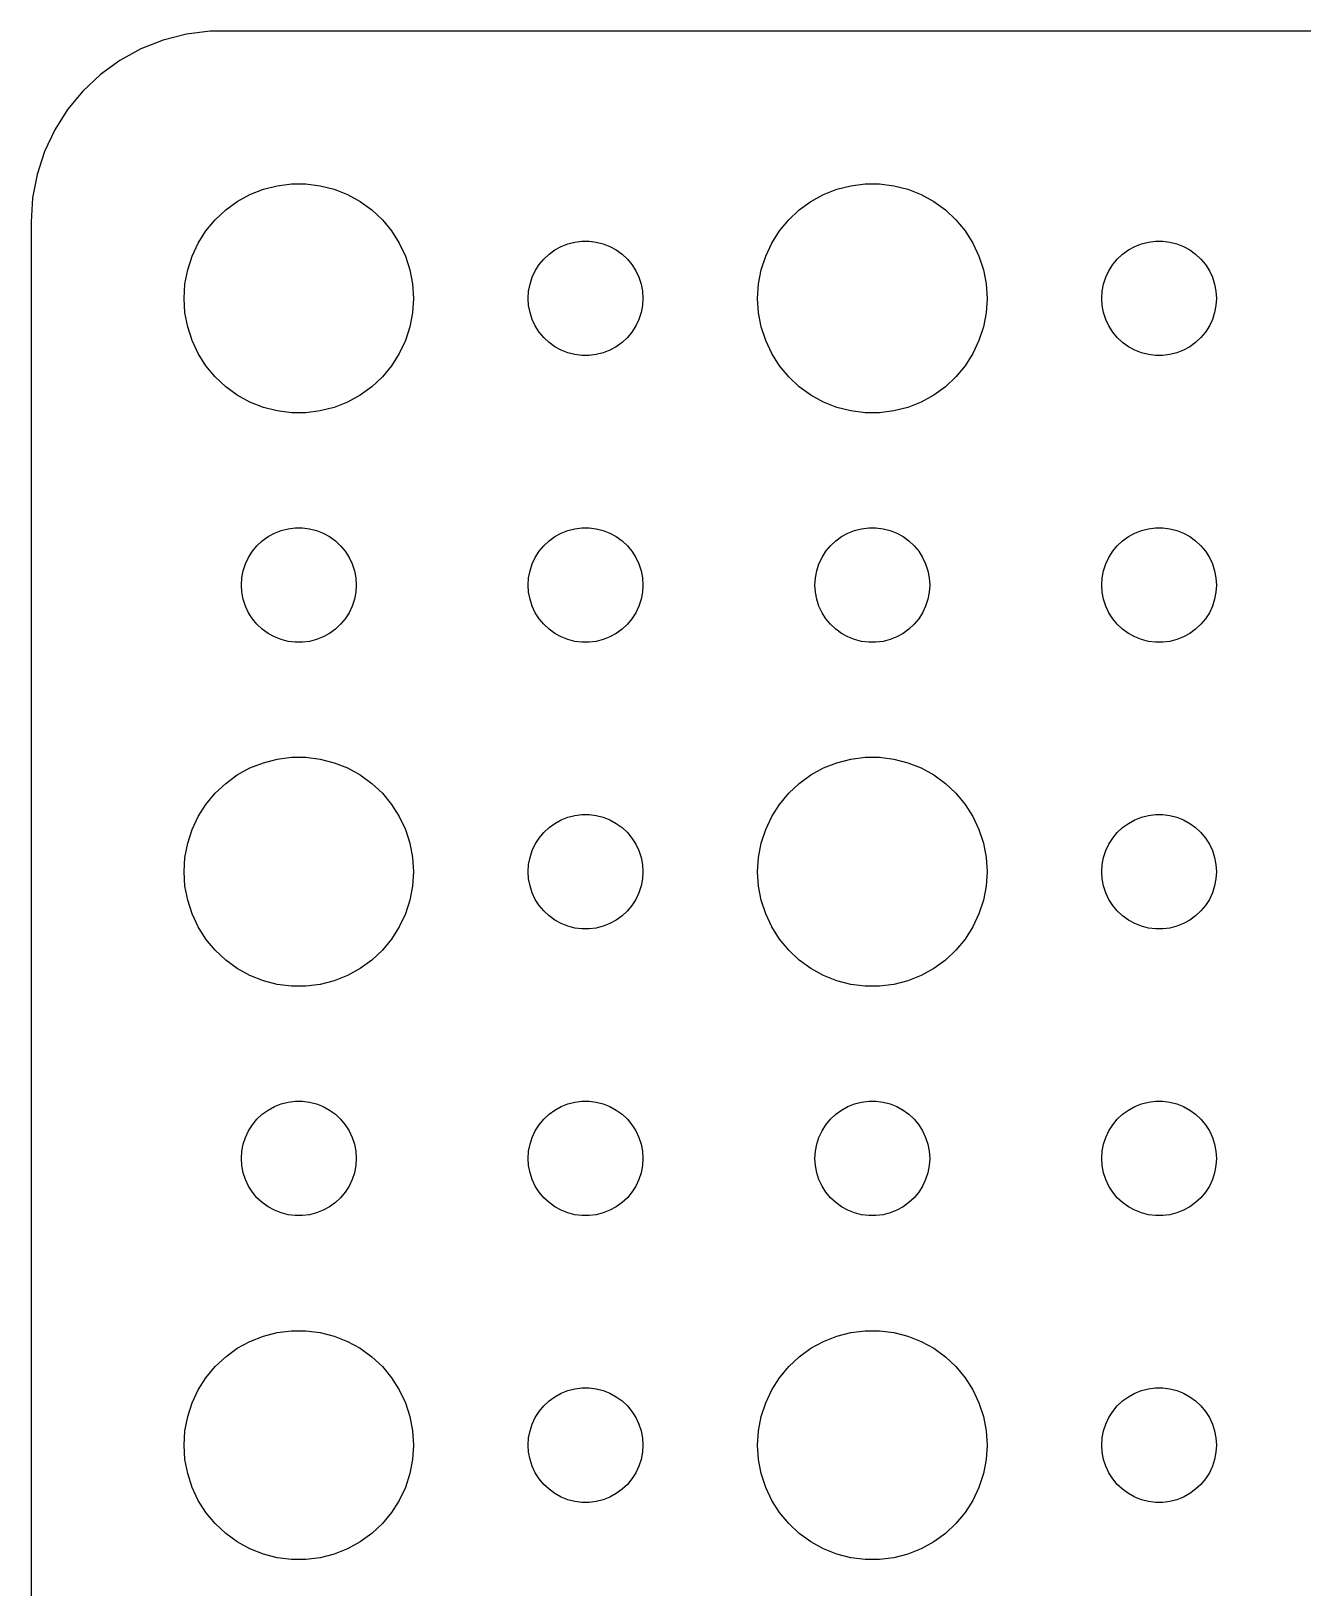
# Model space of a CAD drawing. Header units: metres. Extents: x -37 to 37, y 383 to 793.
# Drawn here: x -37 to -3.74, y 752.27 to 792.99 of the extents above; entities that cross this region are included whole.
import ezdxf

# ---------------------------------------------------------------- set-up
doc = ezdxf.new("R2010")
doc.units = ezdxf.units.M

msp = doc.modelspace()

# ---------------------------------------------------------------- linework, layer by layer
for p, q in [((-32.9369, 792.911), (-33.5451, 792.755)), ((-32.3139, 792.99), (-32.9369, 792.911)), ((32.3139, 792.99), (-32.3139, 792.99)), ((-34.1289, 792.524), (-34.6791, 792.222)), ((-33.5451, 792.755), (-34.1289, 792.524)), ((-34.6791, 792.222), (-35.1871, 791.853)), ((-35.1871, 791.853), (-35.6448, 791.423)), ((-35.6448, 791.423), (-36.0451, 790.939)), ((-36.0451, 790.939), (-36.3815, 790.409)), ((-36.3815, 790.409), (-36.6489, 789.841)), ((-36.6489, 789.841), (-36.8429, 789.243)), ((-36.8429, 789.243), (-36.9606, 788.627)), ((-31.2773, 788.714), (-30.927, 788.853)), ((-30.927, 788.853), (-30.5621, 788.947)), ((-30.5621, 788.947), (-30.1884, 788.994)), ((-30.1884, 788.994), (-29.8116, 788.994)), ((-29.8116, 788.994), (-29.4379, 788.947)), ((-29.4379, 788.947), (-29.0729, 788.853)), ((-29.0729, 788.853), (-28.7227, 788.714)), ((-16.2773, 788.714), (-15.927, 788.853)), ((-15.927, 788.853), (-15.5621, 788.947)), ((-15.5621, 788.947), (-15.1884, 788.994)), ((-15.1884, 788.994), (-14.8116, 788.994)), ((-14.8116, 788.994), (-14.4379, 788.947)), ((-14.4379, 788.947), (-14.0729, 788.853)), ((-14.0729, 788.853), (-13.7227, 788.714)), ((-36.9606, 788.627), (-37, 788)), ((-31.9123, 788.312), (-31.6075, 788.533)), ((-31.6075, 788.533), (-31.2773, 788.714)), ((-28.7227, 788.714), (-28.3925, 788.533)), ((-28.3925, 788.533), (-28.0877, 788.312)), ((-16.9123, 788.312), (-16.6075, 788.533)), ((-16.6075, 788.533), (-16.2773, 788.714)), ((-13.7227, 788.714), (-13.3925, 788.533)), ((-13.3925, 788.533), (-13.0877, 788.312)), ((-32.427, 787.763), (-32.1869, 788.054)), ((-32.1869, 788.054), (-31.9123, 788.312)), ((-28.0877, 788.312), (-27.8131, 788.054)), ((-27.8131, 788.054), (-27.5729, 787.763)), ((-17.427, 787.763), (-17.1869, 788.054)), ((-17.1869, 788.054), (-16.9123, 788.312)), ((-13.0877, 788.312), (-12.8131, 788.054)), ((-12.8131, 788.054), (-12.5729, 787.763)), ((-37, 788), (-37, 724)), ((-32.6289, 787.445), (-32.427, 787.763)), ((-27.5729, 787.763), (-27.3711, 787.445)), ((-17.6289, 787.445), (-17.427, 787.763)), ((-12.5729, 787.763), (-12.3711, 787.445)), ((-32.7893, 787.104), (-32.6289, 787.445)), ((-27.3711, 787.445), (-27.2107, 787.104)), ((-23.4561, 787.156), (-23.3037, 787.266)), ((-23.3037, 787.266), (-23.1387, 787.357)), ((-23.1387, 787.357), (-22.9635, 787.427)), ((-22.9635, 787.427), (-22.7811, 787.473)), ((-22.7811, 787.473), (-22.5942, 787.497)), ((-22.5942, 787.497), (-22.4058, 787.497)), ((-22.4058, 787.497), (-22.2189, 787.473)), ((-22.2189, 787.473), (-22.0365, 787.427)), ((-22.0365, 787.427), (-21.8613, 787.357)), ((-21.8613, 787.357), (-21.6963, 787.266)), ((-21.6963, 787.266), (-21.5439, 787.156)), ((-17.7893, 787.104), (-17.6289, 787.445)), ((-12.3711, 787.445), (-12.2107, 787.104)), ((-8.45613, 787.156), (-8.30373, 787.266)), ((-8.30373, 787.266), (-8.13866, 787.357)), ((-8.13866, 787.357), (-7.96352, 787.427)), ((-7.96352, 787.427), (-7.78107, 787.473)), ((-7.78107, 787.473), (-7.59418, 787.497)), ((-7.59418, 787.497), (-7.40581, 787.497)), ((-7.40581, 787.497), (-7.21892, 787.473)), ((-7.21892, 787.473), (-7.03647, 787.427)), ((-7.03647, 787.427), (-6.86133, 787.357)), ((-6.86133, 787.357), (-6.69626, 787.266)), ((-6.69626, 787.266), (-6.54385, 787.156)), ((-32.9057, 786.746), (-32.7893, 787.104)), ((-27.2107, 787.104), (-27.0942, 786.746)), ((-23.8145, 786.723), (-23.7135, 786.882)), ((-23.7135, 786.882), (-23.5934, 787.027)), ((-23.5934, 787.027), (-23.4561, 787.156)), ((-21.5439, 787.156), (-21.4065, 787.027)), ((-21.4065, 787.027), (-21.2865, 786.882)), ((-21.2865, 786.882), (-21.1855, 786.723)), ((-17.9057, 786.746), (-17.7893, 787.104)), ((-12.2107, 787.104), (-12.0942, 786.746)), ((-8.81445, 786.723), (-8.71352, 786.882)), ((-8.71352, 786.882), (-8.59344, 787.027)), ((-8.59344, 787.027), (-8.45613, 787.156)), ((-6.54385, 787.156), (-6.40654, 787.027)), ((-6.40654, 787.027), (-6.28647, 786.882)), ((-6.28647, 786.882), (-6.18553, 786.723)), ((-32.9763, 786.376), (-32.9057, 786.746)), ((-27.0942, 786.746), (-27.0237, 786.376)), ((-23.9529, 786.373), (-23.8947, 786.552)), ((-23.8947, 786.552), (-23.8145, 786.723)), ((-21.1855, 786.723), (-21.1053, 786.552)), ((-21.1053, 786.552), (-21.0471, 786.373)), ((-17.9763, 786.376), (-17.9057, 786.746)), ((-12.0942, 786.746), (-12.0237, 786.376)), ((-8.95287, 786.373), (-8.89465, 786.552)), ((-8.89465, 786.552), (-8.81445, 786.723)), ((-6.18553, 786.723), (-6.10533, 786.552)), ((-6.10533, 786.552), (-6.04712, 786.373)), ((-33, 786), (-32.9763, 786.376)), ((-32.9763, 785.624), (-33, 786)), ((-27.0237, 786.376), (-27, 786)), ((-27, 786), (-27.0237, 785.624)), ((-24, 786), (-23.9882, 786.188)), ((-23.9882, 785.812), (-24, 786)), ((-23.9882, 786.188), (-23.9529, 786.373)), ((-21.0471, 786.373), (-21.0118, 786.188)), ((-21.0118, 786.188), (-21, 786)), ((-21, 786), (-21.0118, 785.812)), ((-18, 786), (-17.9763, 786.376)), ((-17.9763, 785.624), (-18, 786)), ((-12.0237, 786.376), (-12, 786)), ((-12, 786), (-12.0237, 785.624)), ((-9, 786), (-8.98816, 786.188)), ((-8.98816, 785.812), (-9, 786)), ((-8.98816, 786.188), (-8.95287, 786.373)), ((-6.04712, 786.373), (-6.01183, 786.188)), ((-6.01183, 786.188), (-6, 786)), ((-6, 786), (-6.01183, 785.812)), ((-32.9057, 785.254), (-32.9763, 785.624)), ((-27.0237, 785.624), (-27.0942, 785.254)), ((-23.9529, 785.627), (-23.9882, 785.812)), ((-23.8947, 785.448), (-23.9529, 785.627)), ((-21.0471, 785.627), (-21.1053, 785.448)), ((-21.0118, 785.812), (-21.0471, 785.627)), ((-17.9057, 785.254), (-17.9763, 785.624)), ((-12.0237, 785.624), (-12.0942, 785.254)), ((-8.95287, 785.627), (-8.98816, 785.812)), ((-8.89465, 785.448), (-8.95287, 785.627)), ((-6.04712, 785.627), (-6.10533, 785.448)), ((-6.01183, 785.812), (-6.04712, 785.627)), ((-32.7893, 784.896), (-32.9057, 785.254)), ((-27.0942, 785.254), (-27.2107, 784.896)), ((-23.8145, 785.277), (-23.8947, 785.448)), ((-23.7135, 785.118), (-23.8145, 785.277)), ((-21.1855, 785.277), (-21.2865, 785.118)), ((-21.1053, 785.448), (-21.1855, 785.277)), ((-17.7893, 784.896), (-17.9057, 785.254)), ((-12.0942, 785.254), (-12.2107, 784.896)), ((-8.81445, 785.277), (-8.89465, 785.448)), ((-8.71352, 785.118), (-8.81445, 785.277)), ((-6.18553, 785.277), (-6.28647, 785.118)), ((-6.10533, 785.448), (-6.18553, 785.277)), ((-32.6289, 784.555), (-32.7893, 784.896)), ((-27.2107, 784.896), (-27.3711, 784.555)), ((-23.5934, 784.973), (-23.7135, 785.118)), ((-23.4561, 784.844), (-23.5934, 784.973)), ((-23.3037, 784.734), (-23.4561, 784.844)), ((-21.5439, 784.844), (-21.6963, 784.734)), ((-21.4065, 784.973), (-21.5439, 784.844)), ((-21.2865, 785.118), (-21.4065, 784.973)), ((-17.6289, 784.555), (-17.7893, 784.896)), ((-12.2107, 784.896), (-12.3711, 784.555)), ((-8.59344, 784.973), (-8.71352, 785.118)), ((-8.45613, 784.844), (-8.59344, 784.973)), ((-8.30373, 784.734), (-8.45613, 784.844)), ((-6.54385, 784.844), (-6.69626, 784.734)), ((-6.40654, 784.973), (-6.54385, 784.844)), ((-6.28647, 785.118), (-6.40654, 784.973)), ((-32.427, 784.237), (-32.6289, 784.555)), ((-27.3711, 784.555), (-27.5729, 784.237)), ((-23.1387, 784.643), (-23.3037, 784.734)), ((-22.9635, 784.573), (-23.1387, 784.643)), ((-22.7811, 784.527), (-22.9635, 784.573)), ((-22.5942, 784.503), (-22.7811, 784.527)), ((-22.4058, 784.503), (-22.5942, 784.503)), ((-22.2189, 784.527), (-22.4058, 784.503)), ((-22.0365, 784.573), (-22.2189, 784.527)), ((-21.8613, 784.643), (-22.0365, 784.573)), ((-21.6963, 784.734), (-21.8613, 784.643)), ((-17.427, 784.237), (-17.6289, 784.555)), ((-12.3711, 784.555), (-12.5729, 784.237)), ((-8.13866, 784.643), (-8.30373, 784.734)), ((-7.96352, 784.573), (-8.13866, 784.643)), ((-7.78107, 784.527), (-7.96352, 784.573)), ((-7.59418, 784.503), (-7.78107, 784.527)), ((-7.40581, 784.503), (-7.59418, 784.503)), ((-7.21892, 784.527), (-7.40581, 784.503)), ((-7.03647, 784.573), (-7.21892, 784.527)), ((-6.86133, 784.643), (-7.03647, 784.573)), ((-6.69626, 784.734), (-6.86133, 784.643)), ((-32.1869, 783.946), (-32.427, 784.237)), ((-31.9123, 783.688), (-32.1869, 783.946)), ((-27.8131, 783.946), (-28.0877, 783.688)), ((-27.5729, 784.237), (-27.8131, 783.946)), ((-17.1869, 783.946), (-17.427, 784.237)), ((-16.9123, 783.688), (-17.1869, 783.946)), ((-12.8131, 783.946), (-13.0877, 783.688)), ((-12.5729, 784.237), (-12.8131, 783.946)), ((-31.6075, 783.467), (-31.9123, 783.688)), ((-28.0877, 783.688), (-28.3925, 783.467)), ((-16.6075, 783.467), (-16.9123, 783.688)), ((-13.0877, 783.688), (-13.3925, 783.467)), ((-31.2773, 783.286), (-31.6075, 783.467)), ((-30.927, 783.147), (-31.2773, 783.286)), ((-30.5621, 783.053), (-30.927, 783.147)), ((-29.0729, 783.147), (-29.4379, 783.053)), ((-28.7227, 783.286), (-29.0729, 783.147)), ((-28.3925, 783.467), (-28.7227, 783.286)), ((-16.2773, 783.286), (-16.6075, 783.467)), ((-15.927, 783.147), (-16.2773, 783.286)), ((-15.5621, 783.053), (-15.927, 783.147)), ((-14.0729, 783.147), (-14.4379, 783.053)), ((-13.7227, 783.286), (-14.0729, 783.147)), ((-13.3925, 783.467), (-13.7227, 783.286)), ((-30.1884, 783.006), (-30.5621, 783.053)), ((-29.8116, 783.006), (-30.1884, 783.006)), ((-29.4379, 783.053), (-29.8116, 783.006)), ((-15.1884, 783.006), (-15.5621, 783.053)), ((-14.8116, 783.006), (-15.1884, 783.006)), ((-14.4379, 783.053), (-14.8116, 783.006)), ((-30.6387, 779.857), (-30.4635, 779.927)), ((-30.4635, 779.927), (-30.2811, 779.973)), ((-30.2811, 779.973), (-30.0942, 779.997)), ((-30.0942, 779.997), (-29.9058, 779.997)), ((-29.9058, 779.997), (-29.7189, 779.973)), ((-29.7189, 779.973), (-29.5365, 779.927)), ((-29.5365, 779.927), (-29.3613, 779.857)), ((-23.1387, 779.857), (-22.9635, 779.927)), ((-22.9635, 779.927), (-22.7811, 779.973)), ((-22.7811, 779.973), (-22.5942, 779.997)), ((-22.5942, 779.997), (-22.4058, 779.997)), ((-22.4058, 779.997), (-22.2189, 779.973)), ((-22.2189, 779.973), (-22.0365, 779.927)), ((-22.0365, 779.927), (-21.8613, 779.857)), ((-15.6387, 779.857), (-15.4635, 779.927)), ((-15.4635, 779.927), (-15.2811, 779.973)), ((-15.2811, 779.973), (-15.0942, 779.997)), ((-15.0942, 779.997), (-14.9058, 779.997)), ((-14.9058, 779.997), (-14.7189, 779.973)), ((-14.7189, 779.973), (-14.5365, 779.927)), ((-14.5365, 779.927), (-14.3613, 779.857)), ((-8.13866, 779.857), (-7.96352, 779.927)), ((-7.96352, 779.927), (-7.78107, 779.973)), ((-7.78107, 779.973), (-7.59418, 779.997)), ((-7.59418, 779.997), (-7.40581, 779.997)), ((-7.40581, 779.997), (-7.21892, 779.973)), ((-7.21892, 779.973), (-7.03647, 779.927)), ((-7.03647, 779.927), (-6.86133, 779.857)), ((-31.2135, 779.382), (-31.0934, 779.527)), ((-31.0934, 779.527), (-30.9561, 779.656)), ((-30.9561, 779.656), (-30.8037, 779.766)), ((-30.8037, 779.766), (-30.6387, 779.857)), ((-29.3613, 779.857), (-29.1963, 779.766)), ((-29.1963, 779.766), (-29.0439, 779.656)), ((-29.0439, 779.656), (-28.9065, 779.527)), ((-28.9065, 779.527), (-28.7865, 779.382)), ((-23.7135, 779.382), (-23.5934, 779.527)), ((-23.5934, 779.527), (-23.4561, 779.656)), ((-23.4561, 779.656), (-23.3037, 779.766)), ((-23.3037, 779.766), (-23.1387, 779.857)), ((-21.8613, 779.857), (-21.6963, 779.766)), ((-21.6963, 779.766), (-21.5439, 779.656)), ((-21.5439, 779.656), (-21.4065, 779.527)), ((-21.4065, 779.527), (-21.2865, 779.382)), ((-16.2135, 779.382), (-16.0934, 779.527)), ((-16.0934, 779.527), (-15.9561, 779.656)), ((-15.9561, 779.656), (-15.8037, 779.766)), ((-15.8037, 779.766), (-15.6387, 779.857)), ((-14.3613, 779.857), (-14.1963, 779.766)), ((-14.1963, 779.766), (-14.0439, 779.656)), ((-14.0439, 779.656), (-13.9065, 779.527)), ((-13.9065, 779.527), (-13.7865, 779.382)), ((-8.71352, 779.382), (-8.59344, 779.527)), ((-8.59344, 779.527), (-8.45613, 779.656)), ((-8.45613, 779.656), (-8.30373, 779.766)), ((-8.30373, 779.766), (-8.13866, 779.857)), ((-6.86133, 779.857), (-6.69626, 779.766)), ((-6.69626, 779.766), (-6.54385, 779.656)), ((-6.54385, 779.656), (-6.40654, 779.527)), ((-6.40654, 779.527), (-6.28647, 779.382)), ((-31.4529, 778.873), (-31.3947, 779.052)), ((-31.3947, 779.052), (-31.3145, 779.223)), ((-31.3145, 779.223), (-31.2135, 779.382)), ((-28.7865, 779.382), (-28.6855, 779.223)), ((-28.6855, 779.223), (-28.6053, 779.052)), ((-28.6053, 779.052), (-28.5471, 778.873)), ((-23.9529, 778.873), (-23.8947, 779.052)), ((-23.8947, 779.052), (-23.8145, 779.223)), ((-23.8145, 779.223), (-23.7135, 779.382)), ((-21.2865, 779.382), (-21.1855, 779.223)), ((-21.1855, 779.223), (-21.1053, 779.052)), ((-21.1053, 779.052), (-21.0471, 778.873)), ((-16.4529, 778.873), (-16.3947, 779.052)), ((-16.3947, 779.052), (-16.3145, 779.223)), ((-16.3145, 779.223), (-16.2135, 779.382)), ((-13.7865, 779.382), (-13.6855, 779.223)), ((-13.6855, 779.223), (-13.6053, 779.052)), ((-13.6053, 779.052), (-13.5471, 778.873)), ((-8.95287, 778.873), (-8.89465, 779.052)), ((-8.89465, 779.052), (-8.81445, 779.223)), ((-8.81445, 779.223), (-8.71352, 779.382)), ((-6.28647, 779.382), (-6.18553, 779.223)), ((-6.18553, 779.223), (-6.10533, 779.052)), ((-6.10533, 779.052), (-6.04712, 778.873)), ((-31.5, 778.5), (-31.4882, 778.688)), ((-31.4882, 778.688), (-31.4529, 778.873)), ((-28.5471, 778.873), (-28.5118, 778.688)), ((-28.5118, 778.688), (-28.5, 778.5)), ((-24, 778.5), (-23.9882, 778.688)), ((-23.9882, 778.688), (-23.9529, 778.873)), ((-21.0471, 778.873), (-21.0118, 778.688)), ((-21.0118, 778.688), (-21, 778.5)), ((-16.5, 778.5), (-16.4882, 778.688)), ((-16.4882, 778.688), (-16.4529, 778.873)), ((-13.5471, 778.873), (-13.5118, 778.688)), ((-13.5118, 778.688), (-13.5, 778.5)), ((-9, 778.5), (-8.98816, 778.688)), ((-8.98816, 778.688), (-8.95287, 778.873)), ((-6.04712, 778.873), (-6.01183, 778.688)), ((-6.01183, 778.688), (-6, 778.5)), ((-31.4882, 778.312), (-31.5, 778.5)), ((-31.4529, 778.127), (-31.4882, 778.312)), ((-28.5118, 778.312), (-28.5471, 778.127)), ((-28.5, 778.5), (-28.5118, 778.312)), ((-23.9882, 778.312), (-24, 778.5)), ((-23.9529, 778.127), (-23.9882, 778.312)), ((-21.0118, 778.312), (-21.0471, 778.127)), ((-21, 778.5), (-21.0118, 778.312)), ((-16.4882, 778.312), (-16.5, 778.5)), ((-16.4529, 778.127), (-16.4882, 778.312)), ((-13.5118, 778.312), (-13.5471, 778.127)), ((-13.5, 778.5), (-13.5118, 778.312)), ((-8.98816, 778.312), (-9, 778.5)), ((-8.95287, 778.127), (-8.98816, 778.312)), ((-6.01183, 778.312), (-6.04712, 778.127)), ((-6, 778.5), (-6.01183, 778.312)), ((-31.3947, 777.948), (-31.4529, 778.127)), ((-31.3145, 777.777), (-31.3947, 777.948)), ((-28.6053, 777.948), (-28.6855, 777.777)), ((-28.5471, 778.127), (-28.6053, 777.948)), ((-23.8947, 777.948), (-23.9529, 778.127)), ((-23.8145, 777.777), (-23.8947, 777.948)), ((-21.1053, 777.948), (-21.1855, 777.777)), ((-21.0471, 778.127), (-21.1053, 777.948)), ((-16.3947, 777.948), (-16.4529, 778.127)), ((-16.3145, 777.777), (-16.3947, 777.948)), ((-13.6053, 777.948), (-13.6855, 777.777)), ((-13.5471, 778.127), (-13.6053, 777.948)), ((-8.89465, 777.948), (-8.95287, 778.127)), ((-8.81445, 777.777), (-8.89465, 777.948)), ((-6.10533, 777.948), (-6.18553, 777.777)), ((-6.04712, 778.127), (-6.10533, 777.948)), ((-31.2135, 777.618), (-31.3145, 777.777)), ((-31.0934, 777.473), (-31.2135, 777.618)), ((-30.9561, 777.344), (-31.0934, 777.473)), ((-28.9065, 777.473), (-29.0439, 777.344)), ((-28.7865, 777.618), (-28.9065, 777.473)), ((-28.6855, 777.777), (-28.7865, 777.618)), ((-23.7135, 777.618), (-23.8145, 777.777)), ((-23.5934, 777.473), (-23.7135, 777.618)), ((-23.4561, 777.344), (-23.5934, 777.473)), ((-21.4065, 777.473), (-21.5439, 777.344)), ((-21.2865, 777.618), (-21.4065, 777.473)), ((-21.1855, 777.777), (-21.2865, 777.618)), ((-16.2135, 777.618), (-16.3145, 777.777)), ((-16.0934, 777.473), (-16.2135, 777.618)), ((-15.9561, 777.344), (-16.0934, 777.473)), ((-13.9065, 777.473), (-14.0439, 777.344)), ((-13.7865, 777.618), (-13.9065, 777.473)), ((-13.6855, 777.777), (-13.7865, 777.618)), ((-8.71352, 777.618), (-8.81445, 777.777)), ((-8.59344, 777.473), (-8.71352, 777.618)), ((-8.45613, 777.344), (-8.59344, 777.473)), ((-6.40654, 777.473), (-6.54385, 777.344)), ((-6.28647, 777.618), (-6.40654, 777.473)), ((-6.18553, 777.777), (-6.28647, 777.618)), ((-30.8037, 777.234), (-30.9561, 777.344)), ((-30.6387, 777.143), (-30.8037, 777.234)), ((-30.4635, 777.073), (-30.6387, 777.143)), ((-30.2811, 777.027), (-30.4635, 777.073)), ((-30.0942, 777.003), (-30.2811, 777.027)), ((-29.7189, 777.027), (-29.9058, 777.003)), ((-29.5365, 777.073), (-29.7189, 777.027)), ((-29.3613, 777.143), (-29.5365, 777.073)), ((-29.1963, 777.234), (-29.3613, 777.143)), ((-29.0439, 777.344), (-29.1963, 777.234)), ((-23.3037, 777.234), (-23.4561, 777.344)), ((-23.1387, 777.143), (-23.3037, 777.234)), ((-22.9635, 777.073), (-23.1387, 777.143)), ((-22.7811, 777.027), (-22.9635, 777.073)), ((-22.5942, 777.003), (-22.7811, 777.027)), ((-22.2189, 777.027), (-22.4058, 777.003)), ((-22.0365, 777.073), (-22.2189, 777.027)), ((-21.8613, 777.143), (-22.0365, 777.073)), ((-21.6963, 777.234), (-21.8613, 777.143)), ((-21.5439, 777.344), (-21.6963, 777.234)), ((-15.8037, 777.234), (-15.9561, 777.344)), ((-15.6387, 777.143), (-15.8037, 777.234)), ((-15.4635, 777.073), (-15.6387, 777.143)), ((-15.2811, 777.027), (-15.4635, 777.073)), ((-15.0942, 777.003), (-15.2811, 777.027)), ((-14.7189, 777.027), (-14.9058, 777.003)), ((-14.5365, 777.073), (-14.7189, 777.027)), ((-14.3613, 777.143), (-14.5365, 777.073)), ((-14.1963, 777.234), (-14.3613, 777.143)), ((-14.0439, 777.344), (-14.1963, 777.234)), ((-8.30373, 777.234), (-8.45613, 777.344)), ((-8.13866, 777.143), (-8.30373, 777.234)), ((-7.96352, 777.073), (-8.13866, 777.143)), ((-7.78107, 777.027), (-7.96352, 777.073)), ((-7.59418, 777.003), (-7.78107, 777.027)), ((-7.21892, 777.027), (-7.40581, 777.003)), ((-7.03647, 777.073), (-7.21892, 777.027)), ((-6.86133, 777.143), (-7.03647, 777.073)), ((-6.69626, 777.234), (-6.86133, 777.143)), ((-6.54385, 777.344), (-6.69626, 777.234)), ((-29.9058, 777.003), (-30.0942, 777.003)), ((-22.4058, 777.003), (-22.5942, 777.003)), ((-14.9058, 777.003), (-15.0942, 777.003)), ((-7.40581, 777.003), (-7.59418, 777.003)), ((-31.2773, 773.714), (-30.927, 773.853)), ((-30.927, 773.853), (-30.5621, 773.947)), ((-30.5621, 773.947), (-30.1884, 773.994)), ((-30.1884, 773.994), (-29.8116, 773.994)), ((-29.8116, 773.994), (-29.4379, 773.947)), ((-29.4379, 773.947), (-29.0729, 773.853)), ((-29.0729, 773.853), (-28.7227, 773.714)), ((-16.2773, 773.714), (-15.927, 773.853)), ((-15.927, 773.853), (-15.5621, 773.947)), ((-15.5621, 773.947), (-15.1884, 773.994)), ((-15.1884, 773.994), (-14.8116, 773.994)), ((-14.8116, 773.994), (-14.4379, 773.947)), ((-14.4379, 773.947), (-14.0729, 773.853)), ((-14.0729, 773.853), (-13.7227, 773.714)), ((-31.9123, 773.312), (-31.6075, 773.533)), ((-31.6075, 773.533), (-31.2773, 773.714)), ((-28.7227, 773.714), (-28.3925, 773.533)), ((-28.3925, 773.533), (-28.0877, 773.312)), ((-16.9123, 773.312), (-16.6075, 773.533)), ((-16.6075, 773.533), (-16.2773, 773.714)), ((-13.7227, 773.714), (-13.3925, 773.533)), ((-13.3925, 773.533), (-13.0877, 773.312)), ((-32.427, 772.763), (-32.1869, 773.054)), ((-32.1869, 773.054), (-31.9123, 773.312)), ((-28.0877, 773.312), (-27.8131, 773.054)), ((-27.8131, 773.054), (-27.5729, 772.763)), ((-17.427, 772.763), (-17.1869, 773.054)), ((-17.1869, 773.054), (-16.9123, 773.312)), ((-13.0877, 773.312), (-12.8131, 773.054)), ((-12.8131, 773.054), (-12.5729, 772.763)), ((-32.6289, 772.445), (-32.427, 772.763)), ((-27.5729, 772.763), (-27.3711, 772.445)), ((-17.6289, 772.445), (-17.427, 772.763)), ((-12.5729, 772.763), (-12.3711, 772.445)), ((-32.7893, 772.104), (-32.6289, 772.445)), ((-27.3711, 772.445), (-27.2107, 772.104)), ((-23.5934, 772.027), (-23.4561, 772.156)), ((-23.4561, 772.156), (-23.3037, 772.266)), ((-23.3037, 772.266), (-23.1387, 772.357)), ((-23.1387, 772.357), (-22.9635, 772.427)), ((-22.9635, 772.427), (-22.7811, 772.473)), ((-22.7811, 772.473), (-22.5942, 772.497)), ((-22.5942, 772.497), (-22.4058, 772.497)), ((-22.4058, 772.497), (-22.2189, 772.473)), ((-22.2189, 772.473), (-22.0365, 772.427)), ((-22.0365, 772.427), (-21.8613, 772.357)), ((-21.8613, 772.357), (-21.6963, 772.266)), ((-21.6963, 772.266), (-21.5439, 772.156)), ((-21.5439, 772.156), (-21.4065, 772.027)), ((-17.7893, 772.104), (-17.6289, 772.445)), ((-12.3711, 772.445), (-12.2107, 772.104)), ((-8.59344, 772.027), (-8.45613, 772.156)), ((-8.45613, 772.156), (-8.30373, 772.266)), ((-8.30373, 772.266), (-8.13866, 772.357)), ((-8.13866, 772.357), (-7.96352, 772.427)), ((-7.96352, 772.427), (-7.78107, 772.473)), ((-7.78107, 772.473), (-7.59418, 772.497)), ((-7.59418, 772.497), (-7.40581, 772.497)), ((-7.40581, 772.497), (-7.21892, 772.473)), ((-7.21892, 772.473), (-7.03647, 772.427)), ((-7.03647, 772.427), (-6.86133, 772.357)), ((-6.86133, 772.357), (-6.69626, 772.266)), ((-6.69626, 772.266), (-6.54385, 772.156)), ((-6.54385, 772.156), (-6.40654, 772.027)), ((-32.9763, 771.376), (-32.9057, 771.746)), ((-32.9057, 771.746), (-32.7893, 772.104)), ((-27.2107, 772.104), (-27.0942, 771.746)), ((-27.0942, 771.746), (-27.0237, 771.376)), ((-23.8947, 771.552), (-23.8145, 771.723)), ((-23.8145, 771.723), (-23.7135, 771.882)), ((-23.7135, 771.882), (-23.5934, 772.027)), ((-21.4065, 772.027), (-21.2865, 771.882)), ((-21.2865, 771.882), (-21.1855, 771.723)), ((-21.1855, 771.723), (-21.1053, 771.552)), ((-17.9763, 771.376), (-17.9057, 771.746)), ((-17.9057, 771.746), (-17.7893, 772.104)), ((-12.2107, 772.104), (-12.0942, 771.746)), ((-12.0942, 771.746), (-12.0237, 771.376)), ((-8.89465, 771.552), (-8.81445, 771.723)), ((-8.81445, 771.723), (-8.71352, 771.882)), ((-8.71352, 771.882), (-8.59344, 772.027)), ((-6.40654, 772.027), (-6.28647, 771.882)), ((-6.28647, 771.882), (-6.18553, 771.723)), ((-6.18553, 771.723), (-6.10533, 771.552)), ((-33, 771), (-32.9763, 771.376)), ((-27.0237, 771.376), (-27, 771)), ((-23.9882, 771.188), (-23.9529, 771.373)), ((-23.9529, 771.373), (-23.8947, 771.552)), ((-21.1053, 771.552), (-21.0471, 771.373)), ((-21.0471, 771.373), (-21.0118, 771.188)), ((-18, 771), (-17.9763, 771.376)), ((-12.0237, 771.376), (-12, 771)), ((-8.98816, 771.188), (-8.95287, 771.373)), ((-8.95287, 771.373), (-8.89465, 771.552)), ((-6.10533, 771.552), (-6.04712, 771.373)), ((-6.04712, 771.373), (-6.01183, 771.188)), ((-32.9763, 770.624), (-33, 771)), ((-27, 771), (-27.0237, 770.624)), ((-24, 771), (-23.9882, 771.188)), ((-23.9882, 770.812), (-24, 771)), ((-21.0118, 771.188), (-21, 771)), ((-21, 771), (-21.0118, 770.812)), ((-17.9763, 770.624), (-18, 771)), ((-12, 771), (-12.0237, 770.624)), ((-9, 771), (-8.98816, 771.188)), ((-8.98816, 770.812), (-9, 771)), ((-6.01183, 771.188), (-6, 771)), ((-6, 771), (-6.01183, 770.812)), ((-32.9057, 770.254), (-32.9763, 770.624)), ((-27.0237, 770.624), (-27.0942, 770.254)), ((-23.9529, 770.627), (-23.9882, 770.812)), ((-23.8947, 770.448), (-23.9529, 770.627)), ((-21.0471, 770.627), (-21.1053, 770.448)), ((-21.0118, 770.812), (-21.0471, 770.627)), ((-17.9057, 770.254), (-17.9763, 770.624)), ((-12.0237, 770.624), (-12.0942, 770.254)), ((-8.95287, 770.627), (-8.98816, 770.812)), ((-8.89465, 770.448), (-8.95287, 770.627)), ((-6.04712, 770.627), (-6.10533, 770.448)), ((-6.01183, 770.812), (-6.04712, 770.627)), ((-32.7893, 769.896), (-32.9057, 770.254)), ((-27.0942, 770.254), (-27.2107, 769.896)), ((-23.8145, 770.277), (-23.8947, 770.448)), ((-23.7135, 770.118), (-23.8145, 770.277)), ((-23.5934, 769.973), (-23.7135, 770.118)), ((-21.2865, 770.118), (-21.4065, 769.973)), ((-21.1855, 770.277), (-21.2865, 770.118)), ((-21.1053, 770.448), (-21.1855, 770.277)), ((-17.7893, 769.896), (-17.9057, 770.254)), ((-12.0942, 770.254), (-12.2107, 769.896)), ((-8.81445, 770.277), (-8.89465, 770.448)), ((-8.71352, 770.118), (-8.81445, 770.277)), ((-8.59344, 769.973), (-8.71352, 770.118)), ((-6.28647, 770.118), (-6.40654, 769.973)), ((-6.18553, 770.277), (-6.28647, 770.118)), ((-6.10533, 770.448), (-6.18553, 770.277)), ((-32.6289, 769.555), (-32.7893, 769.896)), ((-27.2107, 769.896), (-27.3711, 769.555)), ((-23.4561, 769.844), (-23.5934, 769.973)), ((-23.3037, 769.734), (-23.4561, 769.844)), ((-23.1387, 769.643), (-23.3037, 769.734)), ((-21.6963, 769.734), (-21.8613, 769.643)), ((-21.5439, 769.844), (-21.6963, 769.734)), ((-21.4065, 769.973), (-21.5439, 769.844)), ((-17.6289, 769.555), (-17.7893, 769.896)), ((-12.2107, 769.896), (-12.3711, 769.555)), ((-8.45613, 769.844), (-8.59344, 769.973)), ((-8.30373, 769.734), (-8.45613, 769.844)), ((-8.13866, 769.643), (-8.30373, 769.734)), ((-6.69626, 769.734), (-6.86133, 769.643)), ((-6.54385, 769.844), (-6.69626, 769.734)), ((-6.40654, 769.973), (-6.54385, 769.844)), ((-32.427, 769.237), (-32.6289, 769.555)), ((-27.3711, 769.555), (-27.5729, 769.237)), ((-22.9635, 769.573), (-23.1387, 769.643)), ((-22.7811, 769.527), (-22.9635, 769.573)), ((-22.5942, 769.503), (-22.7811, 769.527)), ((-22.4058, 769.503), (-22.5942, 769.503)), ((-22.2189, 769.527), (-22.4058, 769.503)), ((-22.0365, 769.573), (-22.2189, 769.527)), ((-21.8613, 769.643), (-22.0365, 769.573)), ((-17.427, 769.237), (-17.6289, 769.555)), ((-12.3711, 769.555), (-12.5729, 769.237)), ((-7.96352, 769.573), (-8.13866, 769.643)), ((-7.78107, 769.527), (-7.96352, 769.573)), ((-7.59418, 769.503), (-7.78107, 769.527)), ((-7.40581, 769.503), (-7.59418, 769.503)), ((-7.21892, 769.527), (-7.40581, 769.503)), ((-7.03647, 769.573), (-7.21892, 769.527)), ((-6.86133, 769.643), (-7.03647, 769.573)), ((-32.1869, 768.946), (-32.427, 769.237)), ((-31.9123, 768.688), (-32.1869, 768.946)), ((-27.8131, 768.946), (-28.0877, 768.688)), ((-27.5729, 769.237), (-27.8131, 768.946)), ((-17.1869, 768.946), (-17.427, 769.237)), ((-16.9123, 768.688), (-17.1869, 768.946)), ((-12.8131, 768.946), (-13.0877, 768.688)), ((-12.5729, 769.237), (-12.8131, 768.946)), ((-31.6075, 768.467), (-31.9123, 768.688)), ((-31.2773, 768.286), (-31.6075, 768.467)), ((-28.3925, 768.467), (-28.7227, 768.286)), ((-28.0877, 768.688), (-28.3925, 768.467)), ((-16.6075, 768.467), (-16.9123, 768.688)), ((-16.2773, 768.286), (-16.6075, 768.467)), ((-13.3925, 768.467), (-13.7227, 768.286)), ((-13.0877, 768.688), (-13.3925, 768.467)), ((-30.927, 768.147), (-31.2773, 768.286)), ((-30.5621, 768.053), (-30.927, 768.147)), ((-30.1884, 768.006), (-30.5621, 768.053)), ((-29.4379, 768.053), (-29.8116, 768.006)), ((-29.0729, 768.147), (-29.4379, 768.053)), ((-28.7227, 768.286), (-29.0729, 768.147)), ((-15.927, 768.147), (-16.2773, 768.286)), ((-15.5621, 768.053), (-15.927, 768.147)), ((-15.1884, 768.006), (-15.5621, 768.053)), ((-14.4379, 768.053), (-14.8116, 768.006)), ((-14.0729, 768.147), (-14.4379, 768.053)), ((-13.7227, 768.286), (-14.0729, 768.147)), ((-29.8116, 768.006), (-30.1884, 768.006)), ((-14.8116, 768.006), (-15.1884, 768.006)), ((-30.8037, 764.766), (-30.6387, 764.857)), ((-30.6387, 764.857), (-30.4635, 764.927)), ((-30.4635, 764.927), (-30.2811, 764.973)), ((-30.2811, 764.973), (-30.0942, 764.997)), ((-30.0942, 764.997), (-29.9058, 764.997)), ((-29.9058, 764.997), (-29.7189, 764.973)), ((-29.7189, 764.973), (-29.5365, 764.927)), ((-29.5365, 764.927), (-29.3613, 764.857)), ((-29.3613, 764.857), (-29.1963, 764.766)), ((-23.3037, 764.766), (-23.1387, 764.857)), ((-23.1387, 764.857), (-22.9635, 764.927)), ((-22.9635, 764.927), (-22.7811, 764.973)), ((-22.7811, 764.973), (-22.5942, 764.997)), ((-22.5942, 764.997), (-22.4058, 764.997)), ((-22.4058, 764.997), (-22.2189, 764.973)), ((-22.2189, 764.973), (-22.0365, 764.927)), ((-22.0365, 764.927), (-21.8613, 764.857)), ((-21.8613, 764.857), (-21.6963, 764.766)), ((-15.8037, 764.766), (-15.6387, 764.857)), ((-15.6387, 764.857), (-15.4635, 764.927)), ((-15.4635, 764.927), (-15.2811, 764.973)), ((-15.2811, 764.973), (-15.0942, 764.997)), ((-15.0942, 764.997), (-14.9058, 764.997)), ((-14.9058, 764.997), (-14.7189, 764.973)), ((-14.7189, 764.973), (-14.5365, 764.927)), ((-14.5365, 764.927), (-14.3613, 764.857)), ((-14.3613, 764.857), (-14.1963, 764.766)), ((-8.30373, 764.766), (-8.13866, 764.857)), ((-8.13866, 764.857), (-7.96352, 764.927)), ((-7.96352, 764.927), (-7.78107, 764.973)), ((-7.78107, 764.973), (-7.59418, 764.997)), ((-7.59418, 764.997), (-7.40581, 764.997)), ((-7.40581, 764.997), (-7.21892, 764.973)), ((-7.21892, 764.973), (-7.03647, 764.927)), ((-7.03647, 764.927), (-6.86133, 764.857)), ((-6.86133, 764.857), (-6.69626, 764.766)), ((-31.2135, 764.382), (-31.0934, 764.527)), ((-31.0934, 764.527), (-30.9561, 764.656)), ((-30.9561, 764.656), (-30.8037, 764.766)), ((-29.1963, 764.766), (-29.0439, 764.656)), ((-29.0439, 764.656), (-28.9065, 764.527)), ((-28.9065, 764.527), (-28.7865, 764.382)), ((-23.7135, 764.382), (-23.5934, 764.527)), ((-23.5934, 764.527), (-23.4561, 764.656)), ((-23.4561, 764.656), (-23.3037, 764.766)), ((-21.6963, 764.766), (-21.5439, 764.656)), ((-21.5439, 764.656), (-21.4065, 764.527)), ((-21.4065, 764.527), (-21.2865, 764.382)), ((-16.2135, 764.382), (-16.0934, 764.527)), ((-16.0934, 764.527), (-15.9561, 764.656)), ((-15.9561, 764.656), (-15.8037, 764.766)), ((-14.1963, 764.766), (-14.0439, 764.656)), ((-14.0439, 764.656), (-13.9065, 764.527)), ((-13.9065, 764.527), (-13.7865, 764.382)), ((-8.71352, 764.382), (-8.59344, 764.527)), ((-8.59344, 764.527), (-8.45613, 764.656)), ((-8.45613, 764.656), (-8.30373, 764.766)), ((-6.69626, 764.766), (-6.54385, 764.656)), ((-6.54385, 764.656), (-6.40654, 764.527)), ((-6.40654, 764.527), (-6.28647, 764.382)), ((-31.4529, 763.873), (-31.3947, 764.052)), ((-31.3947, 764.052), (-31.3145, 764.223)), ((-31.3145, 764.223), (-31.2135, 764.382)), ((-28.7865, 764.382), (-28.6855, 764.223)), ((-28.6855, 764.223), (-28.6053, 764.052)), ((-28.6053, 764.052), (-28.5471, 763.873)), ((-23.9529, 763.873), (-23.8947, 764.052)), ((-23.8947, 764.052), (-23.8145, 764.223)), ((-23.8145, 764.223), (-23.7135, 764.382)), ((-21.2865, 764.382), (-21.1855, 764.223)), ((-21.1855, 764.223), (-21.1053, 764.052)), ((-21.1053, 764.052), (-21.0471, 763.873)), ((-16.4529, 763.873), (-16.3947, 764.052)), ((-16.3947, 764.052), (-16.3145, 764.223)), ((-16.3145, 764.223), (-16.2135, 764.382)), ((-13.7865, 764.382), (-13.6855, 764.223)), ((-13.6855, 764.223), (-13.6053, 764.052)), ((-13.6053, 764.052), (-13.5471, 763.873)), ((-8.95287, 763.873), (-8.89465, 764.052)), ((-8.89465, 764.052), (-8.81445, 764.223)), ((-8.81445, 764.223), (-8.71352, 764.382)), ((-6.28647, 764.382), (-6.18553, 764.223)), ((-6.18553, 764.223), (-6.10533, 764.052)), ((-6.10533, 764.052), (-6.04712, 763.873)), ((-31.5, 763.5), (-31.4882, 763.688)), ((-31.4882, 763.688), (-31.4529, 763.873)), ((-28.5471, 763.873), (-28.5118, 763.688)), ((-28.5118, 763.688), (-28.5, 763.5)), ((-24, 763.5), (-23.9882, 763.688)), ((-23.9882, 763.688), (-23.9529, 763.873)), ((-21.0471, 763.873), (-21.0118, 763.688)), ((-21.0118, 763.688), (-21, 763.5)), ((-16.5, 763.5), (-16.4882, 763.688)), ((-16.4882, 763.688), (-16.4529, 763.873)), ((-13.5471, 763.873), (-13.5118, 763.688)), ((-13.5118, 763.688), (-13.5, 763.5)), ((-9, 763.5), (-8.98816, 763.688)), ((-8.98816, 763.688), (-8.95287, 763.873)), ((-6.04712, 763.873), (-6.01183, 763.688)), ((-6.01183, 763.688), (-6, 763.5)), ((-31.4882, 763.312), (-31.5, 763.5)), ((-31.4529, 763.127), (-31.4882, 763.312)), ((-28.5118, 763.312), (-28.5471, 763.127)), ((-28.5, 763.5), (-28.5118, 763.312)), ((-23.9882, 763.312), (-24, 763.5)), ((-23.9529, 763.127), (-23.9882, 763.312)), ((-21.0118, 763.312), (-21.0471, 763.127)), ((-21, 763.5), (-21.0118, 763.312)), ((-16.4882, 763.312), (-16.5, 763.5)), ((-16.4529, 763.127), (-16.4882, 763.312)), ((-13.5118, 763.312), (-13.5471, 763.127)), ((-13.5, 763.5), (-13.5118, 763.312)), ((-8.98816, 763.312), (-9, 763.5)), ((-8.95287, 763.127), (-8.98816, 763.312)), ((-6.01183, 763.312), (-6.04712, 763.127)), ((-6, 763.5), (-6.01183, 763.312)), ((-31.3947, 762.948), (-31.4529, 763.127)), ((-31.3145, 762.777), (-31.3947, 762.948)), ((-31.2135, 762.618), (-31.3145, 762.777)), ((-28.6855, 762.777), (-28.7865, 762.618)), ((-28.6053, 762.948), (-28.6855, 762.777)), ((-28.5471, 763.127), (-28.6053, 762.948)), ((-23.8947, 762.948), (-23.9529, 763.127)), ((-23.8145, 762.777), (-23.8947, 762.948)), ((-23.7135, 762.618), (-23.8145, 762.777)), ((-21.1855, 762.777), (-21.2865, 762.618)), ((-21.1053, 762.948), (-21.1855, 762.777)), ((-21.0471, 763.127), (-21.1053, 762.948)), ((-16.3947, 762.948), (-16.4529, 763.127)), ((-16.3145, 762.777), (-16.3947, 762.948)), ((-16.2135, 762.618), (-16.3145, 762.777)), ((-13.6855, 762.777), (-13.7865, 762.618)), ((-13.6053, 762.948), (-13.6855, 762.777)), ((-13.5471, 763.127), (-13.6053, 762.948)), ((-8.89465, 762.948), (-8.95287, 763.127)), ((-8.81445, 762.777), (-8.89465, 762.948)), ((-8.71352, 762.618), (-8.81445, 762.777)), ((-6.18553, 762.777), (-6.28647, 762.618)), ((-6.10533, 762.948), (-6.18553, 762.777)), ((-6.04712, 763.127), (-6.10533, 762.948)), ((-31.0934, 762.473), (-31.2135, 762.618)), ((-30.9561, 762.344), (-31.0934, 762.473)), ((-28.9065, 762.473), (-29.0439, 762.344)), ((-28.7865, 762.618), (-28.9065, 762.473)), ((-23.5934, 762.473), (-23.7135, 762.618)), ((-23.4561, 762.344), (-23.5934, 762.473)), ((-21.4065, 762.473), (-21.5439, 762.344)), ((-21.2865, 762.618), (-21.4065, 762.473)), ((-16.0934, 762.473), (-16.2135, 762.618)), ((-15.9561, 762.344), (-16.0934, 762.473)), ((-13.9065, 762.473), (-14.0439, 762.344)), ((-13.7865, 762.618), (-13.9065, 762.473)), ((-8.59344, 762.473), (-8.71352, 762.618)), ((-8.45613, 762.344), (-8.59344, 762.473)), ((-6.40654, 762.473), (-6.54385, 762.344)), ((-6.28647, 762.618), (-6.40654, 762.473)), ((-30.8037, 762.234), (-30.9561, 762.344)), ((-30.6387, 762.143), (-30.8037, 762.234)), ((-30.4635, 762.073), (-30.6387, 762.143)), ((-30.2811, 762.027), (-30.4635, 762.073)), ((-30.0942, 762.003), (-30.2811, 762.027)), ((-29.9058, 762.003), (-30.0942, 762.003)), ((-29.7189, 762.027), (-29.9058, 762.003)), ((-29.5365, 762.073), (-29.7189, 762.027)), ((-29.3613, 762.143), (-29.5365, 762.073)), ((-29.1963, 762.234), (-29.3613, 762.143)), ((-29.0439, 762.344), (-29.1963, 762.234)), ((-23.3037, 762.234), (-23.4561, 762.344)), ((-23.1387, 762.143), (-23.3037, 762.234)), ((-22.9635, 762.073), (-23.1387, 762.143)), ((-22.7811, 762.027), (-22.9635, 762.073)), ((-22.5942, 762.003), (-22.7811, 762.027)), ((-22.4058, 762.003), (-22.5942, 762.003)), ((-22.2189, 762.027), (-22.4058, 762.003)), ((-22.0365, 762.073), (-22.2189, 762.027)), ((-21.8613, 762.143), (-22.0365, 762.073)), ((-21.6963, 762.234), (-21.8613, 762.143)), ((-21.5439, 762.344), (-21.6963, 762.234)), ((-15.8037, 762.234), (-15.9561, 762.344)), ((-15.6387, 762.143), (-15.8037, 762.234)), ((-15.4635, 762.073), (-15.6387, 762.143)), ((-15.2811, 762.027), (-15.4635, 762.073)), ((-15.0942, 762.003), (-15.2811, 762.027)), ((-14.9058, 762.003), (-15.0942, 762.003)), ((-14.7189, 762.027), (-14.9058, 762.003)), ((-14.5365, 762.073), (-14.7189, 762.027)), ((-14.3613, 762.143), (-14.5365, 762.073)), ((-14.1963, 762.234), (-14.3613, 762.143)), ((-14.0439, 762.344), (-14.1963, 762.234)), ((-8.30373, 762.234), (-8.45613, 762.344)), ((-8.13866, 762.143), (-8.30373, 762.234)), ((-7.96352, 762.073), (-8.13866, 762.143)), ((-7.78107, 762.027), (-7.96352, 762.073)), ((-7.59418, 762.003), (-7.78107, 762.027)), ((-7.40581, 762.003), (-7.59418, 762.003)), ((-7.21892, 762.027), (-7.40581, 762.003)), ((-7.03647, 762.073), (-7.21892, 762.027)), ((-6.86133, 762.143), (-7.03647, 762.073)), ((-6.69626, 762.234), (-6.86133, 762.143)), ((-6.54385, 762.344), (-6.69626, 762.234)), ((-31.6075, 758.533), (-31.2773, 758.714)), ((-31.2773, 758.714), (-30.927, 758.853)), ((-30.927, 758.853), (-30.5621, 758.947)), ((-30.5621, 758.947), (-30.1884, 758.994)), ((-30.1884, 758.994), (-29.8116, 758.994)), ((-29.8116, 758.994), (-29.4379, 758.947)), ((-29.4379, 758.947), (-29.0729, 758.853)), ((-29.0729, 758.853), (-28.7227, 758.714)), ((-28.7227, 758.714), (-28.3925, 758.533)), ((-16.6075, 758.533), (-16.2773, 758.714)), ((-16.2773, 758.714), (-15.927, 758.853)), ((-15.927, 758.853), (-15.5621, 758.947)), ((-15.5621, 758.947), (-15.1884, 758.994)), ((-15.1884, 758.994), (-14.8116, 758.994)), ((-14.8116, 758.994), (-14.4379, 758.947)), ((-14.4379, 758.947), (-14.0729, 758.853)), ((-14.0729, 758.853), (-13.7227, 758.714)), ((-13.7227, 758.714), (-13.3925, 758.533)), ((-32.1869, 758.054), (-31.9123, 758.312)), ((-31.9123, 758.312), (-31.6075, 758.533)), ((-28.3925, 758.533), (-28.0877, 758.312)), ((-28.0877, 758.312), (-27.8131, 758.054)), ((-17.1869, 758.054), (-16.9123, 758.312)), ((-16.9123, 758.312), (-16.6075, 758.533)), ((-13.3925, 758.533), (-13.0877, 758.312)), ((-13.0877, 758.312), (-12.8131, 758.054)), ((-32.427, 757.763), (-32.1869, 758.054)), ((-27.8131, 758.054), (-27.5729, 757.763)), ((-17.427, 757.763), (-17.1869, 758.054)), ((-12.8131, 758.054), (-12.5729, 757.763)), ((-32.6289, 757.445), (-32.427, 757.763)), ((-27.5729, 757.763), (-27.3711, 757.445)), ((-22.9635, 757.427), (-22.7811, 757.473)), ((-22.7811, 757.473), (-22.5942, 757.497)), ((-22.5942, 757.497), (-22.4058, 757.497)), ((-22.4058, 757.497), (-22.2189, 757.473)), ((-22.2189, 757.473), (-22.0365, 757.427)), ((-17.6289, 757.445), (-17.427, 757.763)), ((-12.5729, 757.763), (-12.3711, 757.445)), ((-7.96352, 757.427), (-7.78107, 757.473)), ((-7.78107, 757.473), (-7.59418, 757.497)), ((-7.59418, 757.497), (-7.40581, 757.497)), ((-7.40581, 757.497), (-7.21892, 757.473)), ((-7.21892, 757.473), (-7.03647, 757.427)), ((-32.9057, 756.746), (-32.7893, 757.104)), ((-32.7893, 757.104), (-32.6289, 757.445)), ((-27.3711, 757.445), (-27.2107, 757.104)), ((-27.2107, 757.104), (-27.0942, 756.746)), ((-23.5934, 757.027), (-23.4561, 757.156)), ((-23.4561, 757.156), (-23.3037, 757.266)), ((-23.3037, 757.266), (-23.1387, 757.357)), ((-23.1387, 757.357), (-22.9635, 757.427)), ((-22.0365, 757.427), (-21.8613, 757.357)), ((-21.8613, 757.357), (-21.6963, 757.266)), ((-21.6963, 757.266), (-21.5439, 757.156)), ((-21.5439, 757.156), (-21.4065, 757.027)), ((-17.9057, 756.746), (-17.7893, 757.104)), ((-17.7893, 757.104), (-17.6289, 757.445)), ((-12.3711, 757.445), (-12.2107, 757.104)), ((-12.2107, 757.104), (-12.0942, 756.746)), ((-8.59344, 757.027), (-8.45613, 757.156)), ((-8.45613, 757.156), (-8.30373, 757.266)), ((-8.30373, 757.266), (-8.13866, 757.357)), ((-8.13866, 757.357), (-7.96352, 757.427)), ((-7.03647, 757.427), (-6.86133, 757.357)), ((-6.86133, 757.357), (-6.69626, 757.266)), ((-6.69626, 757.266), (-6.54385, 757.156)), ((-6.54385, 757.156), (-6.40654, 757.027)), ((-32.9763, 756.376), (-32.9057, 756.746)), ((-27.0942, 756.746), (-27.0237, 756.376)), ((-23.8947, 756.552), (-23.8145, 756.723)), ((-23.8145, 756.723), (-23.7135, 756.882)), ((-23.7135, 756.882), (-23.5934, 757.027)), ((-21.4065, 757.027), (-21.2865, 756.882)), ((-21.2865, 756.882), (-21.1855, 756.723)), ((-21.1855, 756.723), (-21.1053, 756.552)), ((-17.9763, 756.376), (-17.9057, 756.746)), ((-12.0942, 756.746), (-12.0237, 756.376)), ((-8.89465, 756.552), (-8.81445, 756.723)), ((-8.81445, 756.723), (-8.71352, 756.882)), ((-8.71352, 756.882), (-8.59344, 757.027)), ((-6.40654, 757.027), (-6.28647, 756.882)), ((-6.28647, 756.882), (-6.18553, 756.723)), ((-6.18553, 756.723), (-6.10533, 756.552)), ((-33, 756), (-32.9763, 756.376)), ((-27.0237, 756.376), (-27, 756)), ((-23.9882, 756.188), (-23.9529, 756.373)), ((-23.9529, 756.373), (-23.8947, 756.552)), ((-21.1053, 756.552), (-21.0471, 756.373)), ((-21.0471, 756.373), (-21.0118, 756.188)), ((-18, 756), (-17.9763, 756.376)), ((-12.0237, 756.376), (-12, 756)), ((-8.98816, 756.188), (-8.95287, 756.373)), ((-8.95287, 756.373), (-8.89465, 756.552)), ((-6.10533, 756.552), (-6.04712, 756.373)), ((-6.04712, 756.373), (-6.01183, 756.188)), ((-32.9763, 755.624), (-33, 756)), ((-27, 756), (-27.0237, 755.624)), ((-24, 756), (-23.9882, 756.188)), ((-23.9882, 755.812), (-24, 756)), ((-21.0118, 756.188), (-21, 756)), ((-21, 756), (-21.0118, 755.812)), ((-17.9763, 755.624), (-18, 756)), ((-12, 756), (-12.0237, 755.624)), ((-9, 756), (-8.98816, 756.188)), ((-8.98816, 755.812), (-9, 756)), ((-6.01183, 756.188), (-6, 756)), ((-6, 756), (-6.01183, 755.812)), ((-32.9057, 755.254), (-32.9763, 755.624)), ((-27.0237, 755.624), (-27.0942, 755.254)), ((-23.9529, 755.627), (-23.9882, 755.812)), ((-23.8947, 755.448), (-23.9529, 755.627)), ((-23.8145, 755.277), (-23.8947, 755.448)), ((-21.1053, 755.448), (-21.1855, 755.277)), ((-21.0471, 755.627), (-21.1053, 755.448)), ((-21.0118, 755.812), (-21.0471, 755.627)), ((-17.9057, 755.254), (-17.9763, 755.624)), ((-12.0237, 755.624), (-12.0942, 755.254)), ((-8.95287, 755.627), (-8.98816, 755.812)), ((-8.89465, 755.448), (-8.95287, 755.627)), ((-8.81445, 755.277), (-8.89465, 755.448)), ((-6.10533, 755.448), (-6.18553, 755.277)), ((-6.04712, 755.627), (-6.10533, 755.448)), ((-6.01183, 755.812), (-6.04712, 755.627)), ((-32.7893, 754.896), (-32.9057, 755.254)), ((-27.0942, 755.254), (-27.2107, 754.896)), ((-23.7135, 755.118), (-23.8145, 755.277)), ((-23.5934, 754.973), (-23.7135, 755.118)), ((-21.2865, 755.118), (-21.4065, 754.973)), ((-21.1855, 755.277), (-21.2865, 755.118)), ((-17.7893, 754.896), (-17.9057, 755.254)), ((-12.0942, 755.254), (-12.2107, 754.896)), ((-8.71352, 755.118), (-8.81445, 755.277)), ((-8.59344, 754.973), (-8.71352, 755.118)), ((-6.28647, 755.118), (-6.40654, 754.973)), ((-6.18553, 755.277), (-6.28647, 755.118)), ((-32.6289, 754.555), (-32.7893, 754.896)), ((-27.2107, 754.896), (-27.3711, 754.555)), ((-23.4561, 754.844), (-23.5934, 754.973)), ((-23.3037, 754.734), (-23.4561, 754.844)), ((-23.1387, 754.643), (-23.3037, 754.734)), ((-22.9635, 754.573), (-23.1387, 754.643)), ((-21.8613, 754.643), (-22.0365, 754.573)), ((-21.6963, 754.734), (-21.8613, 754.643)), ((-21.5439, 754.844), (-21.6963, 754.734)), ((-21.4065, 754.973), (-21.5439, 754.844)), ((-17.6289, 754.555), (-17.7893, 754.896)), ((-12.2107, 754.896), (-12.3711, 754.555)), ((-8.45613, 754.844), (-8.59344, 754.973)), ((-8.30373, 754.734), (-8.45613, 754.844)), ((-8.13866, 754.643), (-8.30373, 754.734)), ((-7.96352, 754.573), (-8.13866, 754.643)), ((-6.86133, 754.643), (-7.03647, 754.573)), ((-6.69626, 754.734), (-6.86133, 754.643)), ((-6.54385, 754.844), (-6.69626, 754.734)), ((-6.40654, 754.973), (-6.54385, 754.844)), ((-32.427, 754.237), (-32.6289, 754.555)), ((-32.1869, 753.946), (-32.427, 754.237)), ((-27.5729, 754.237), (-27.8131, 753.946)), ((-27.3711, 754.555), (-27.5729, 754.237)), ((-22.7811, 754.527), (-22.9635, 754.573)), ((-22.5942, 754.503), (-22.7811, 754.527)), ((-22.4058, 754.503), (-22.5942, 754.503)), ((-22.2189, 754.527), (-22.4058, 754.503)), ((-22.0365, 754.573), (-22.2189, 754.527)), ((-17.427, 754.237), (-17.6289, 754.555)), ((-17.1869, 753.946), (-17.427, 754.237)), ((-12.5729, 754.237), (-12.8131, 753.946)), ((-12.3711, 754.555), (-12.5729, 754.237)), ((-7.78107, 754.527), (-7.96352, 754.573)), ((-7.59418, 754.503), (-7.78107, 754.527)), ((-7.40581, 754.503), (-7.59418, 754.503)), ((-7.21892, 754.527), (-7.40581, 754.503)), ((-7.03647, 754.573), (-7.21892, 754.527)), ((-31.9123, 753.688), (-32.1869, 753.946)), ((-27.8131, 753.946), (-28.0877, 753.688)), ((-16.9123, 753.688), (-17.1869, 753.946)), ((-12.8131, 753.946), (-13.0877, 753.688)), ((-31.6075, 753.467), (-31.9123, 753.688)), ((-31.2773, 753.286), (-31.6075, 753.467)), ((-28.3925, 753.467), (-28.7227, 753.286)), ((-28.0877, 753.688), (-28.3925, 753.467)), ((-16.6075, 753.467), (-16.9123, 753.688)), ((-16.2773, 753.286), (-16.6075, 753.467)), ((-13.3925, 753.467), (-13.7227, 753.286)), ((-13.0877, 753.688), (-13.3925, 753.467)), ((-30.927, 753.147), (-31.2773, 753.286)), ((-30.5621, 753.053), (-30.927, 753.147)), ((-30.1884, 753.006), (-30.5621, 753.053)), ((-29.8116, 753.006), (-30.1884, 753.006)), ((-29.4379, 753.053), (-29.8116, 753.006)), ((-29.0729, 753.147), (-29.4379, 753.053)), ((-28.7227, 753.286), (-29.0729, 753.147)), ((-15.927, 753.147), (-16.2773, 753.286)), ((-15.5621, 753.053), (-15.927, 753.147)), ((-15.1884, 753.006), (-15.5621, 753.053)), ((-14.8116, 753.006), (-15.1884, 753.006)), ((-14.4379, 753.053), (-14.8116, 753.006)), ((-14.0729, 753.147), (-14.4379, 753.053)), ((-13.7227, 753.286), (-14.0729, 753.147))]:
    msp.add_line(p, q)

doc.saveas('drawing.dxf')
